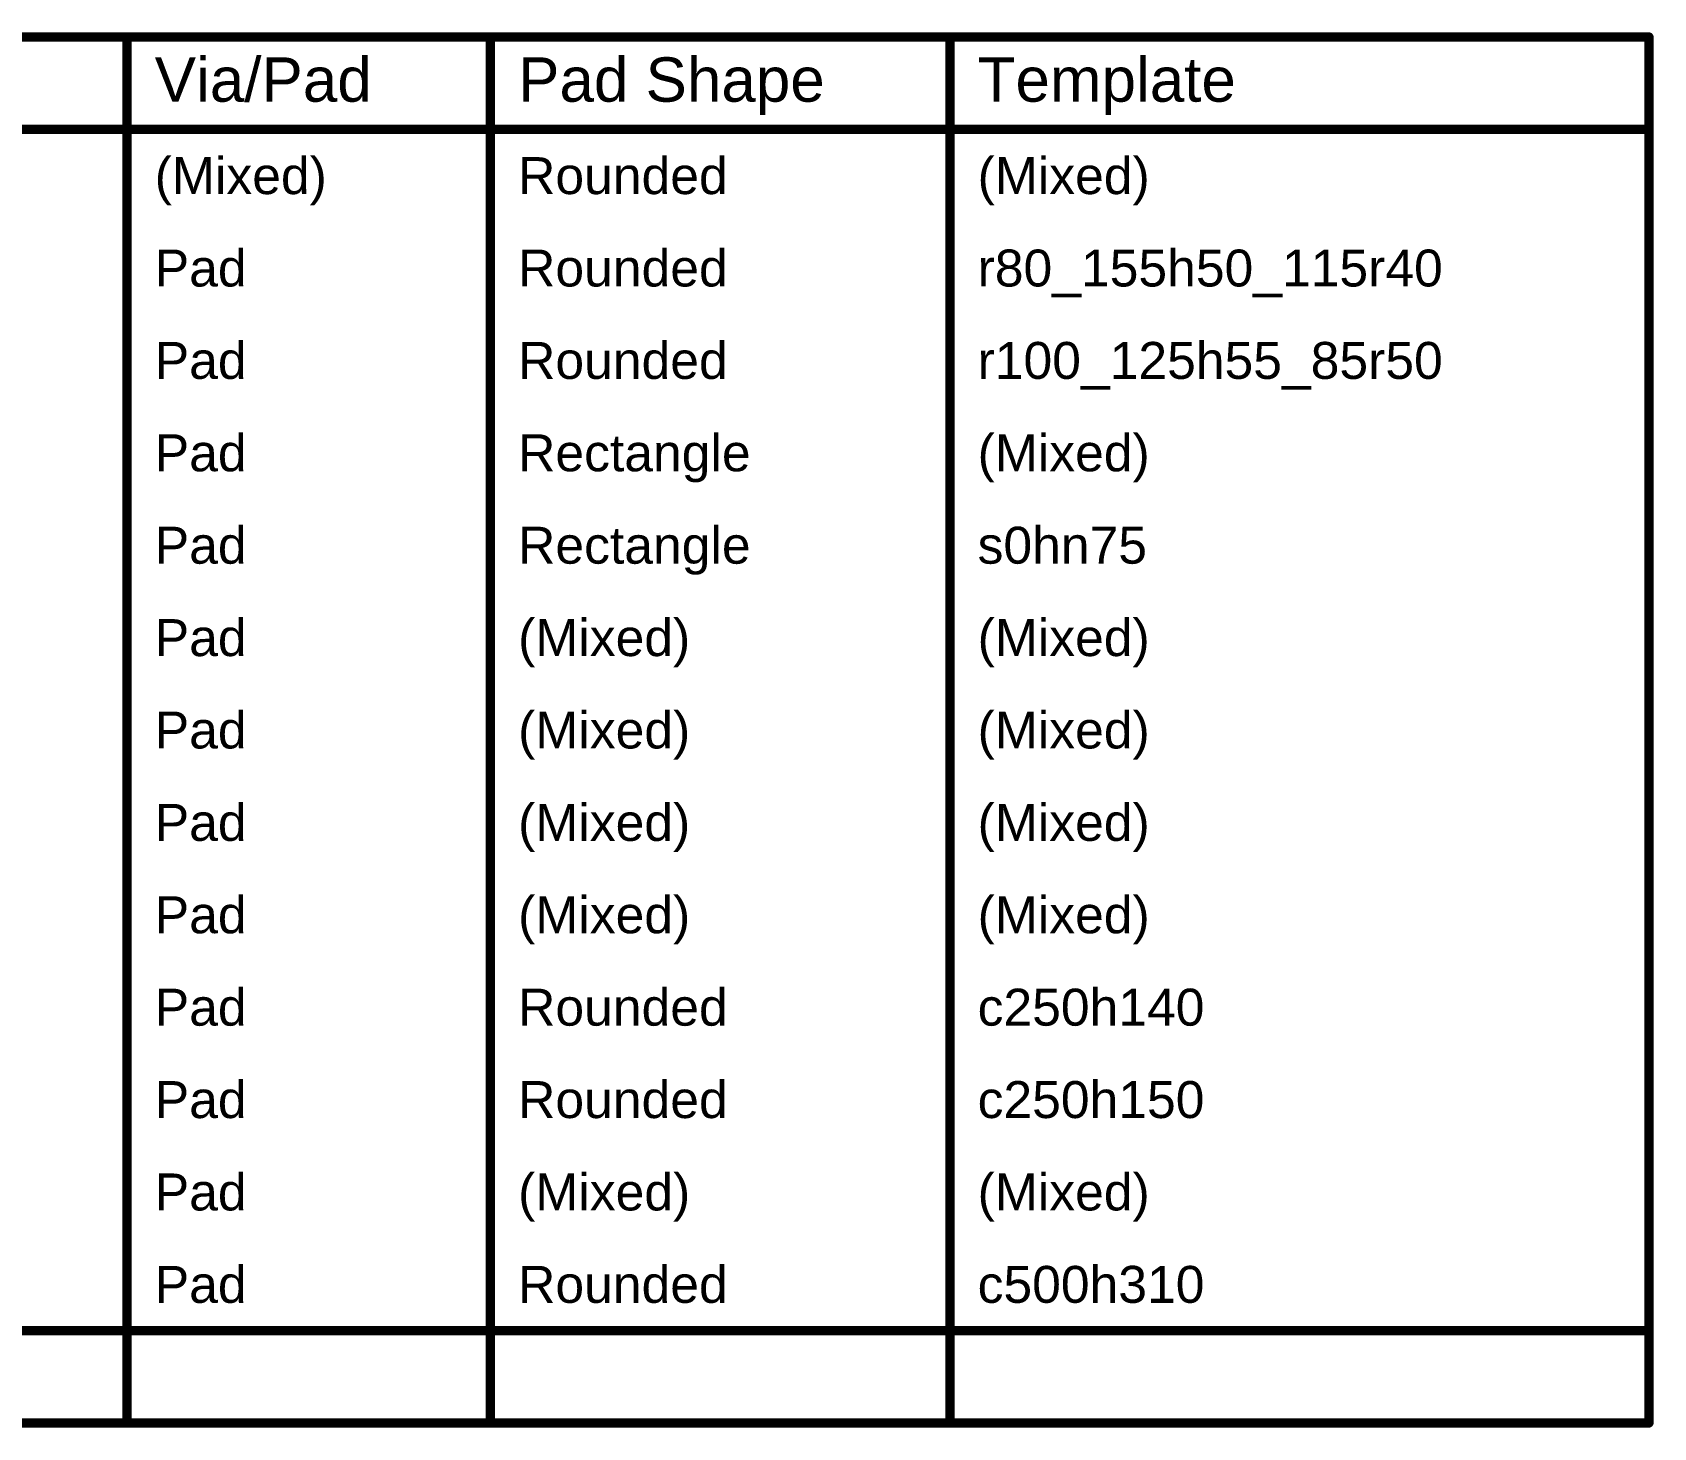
# Model space of a CAD drawing. Header units: inches. Extents: x -3 to 5437, y -3 to 5435.
# Drawn here: x 355.7 to 422.5, y 55.6 to 113.1 of the extents above; entities that cross this region are included whole.
import ezdxf

# ---------------------------------------------------------------- set-up
doc = ezdxf.new("R2010")
doc.units = ezdxf.units.IN
doc.layers.add('Drill Drawing', color=1, linetype='Continuous')
doc.styles.add('Arial', font='', dxfattribs={"height": 0.2})
doc.styles.get('Arial').set_extended_font_data('Arial')

msp = doc.modelspace()

# ---------------------------------------------------------------- linework, layer by layer
at = {"layer": 'Drill Drawing'}
for points in [[(231.824, 112.903, 0.381, 0.381, 0), (422.323, 112.903, 0.381, 0.381, 0)], [(359.576, 55.753, 0.381, 0.381, 0), (359.576, 112.903, 0.381, 0.381, 0)], [(374.558, 55.753, 0.381, 0.381, 0), (374.558, 112.903, 0.381, 0.381, 0)], [(393.502, 55.753, 0.381, 0.381, 0), (393.502, 112.903, 0.381, 0.381, 0)], [(422.323, 55.753, 0.381, 0.381, 0), (422.323, 112.903, 0.381, 0.381, 0)], [(231.824, 109.093, 0.381, 0.381, 0), (422.323, 109.093, 0.381, 0.381, 0)], [(231.824, 59.563, 0.381, 0.381, 0), (422.323, 59.563, 0.381, 0.381, 0)], [(231.824, 55.753, 0.381, 0.381, 0), (422.323, 55.753, 0.381, 0.381, 0)]]:
    msp.add_lwpolyline(points, format="xyseb", dxfattribs=at)
for points in [[(359.481, 112.903, 0.191, 0.191, 1), (359.672, 112.903, 0.191, 0.191, 1)], [(374.463, 112.903, 0.191, 0.191, 1), (374.654, 112.903, 0.191, 0.191, 1)], [(393.406, 112.903, 0.191, 0.191, 1), (393.597, 112.903, 0.191, 0.191, 1)], [(422.227, 112.903, 0.191, 0.191, 1), (422.418, 112.903, 0.191, 0.191, 1)], [(422.227, 112.903, 0.191, 0.191, 1), (422.418, 112.903, 0.191, 0.191, 1)], [(422.227, 109.093, 0.191, 0.191, 1), (422.418, 109.093, 0.191, 0.191, 1)], [(422.227, 59.563, 0.191, 0.191, 1), (422.418, 59.563, 0.191, 0.191, 1)], [(359.481, 55.753, 0.191, 0.191, 1), (359.672, 55.753, 0.191, 0.191, 1)], [(374.463, 55.753, 0.191, 0.191, 1), (374.654, 55.753, 0.191, 0.191, 1)], [(393.406, 55.753, 0.191, 0.191, 1), (393.597, 55.753, 0.191, 0.191, 1)], [(422.227, 55.753, 0.191, 0.191, 1), (422.418, 55.753, 0.191, 0.191, 1)], [(422.227, 55.753, 0.191, 0.191, 1), (422.418, 55.753, 0.191, 0.191, 1)]]:
    msp.add_lwpolyline(points, format="xyseb", close=True, dxfattribs=at)

# ---------------------------------------------------------------- texts
at = {"layer": 'Drill Drawing', "style": 'Arial'}
for s, height, p in [('Via/Pad', 1.8288, (360.719, 110.236)), ('Pad Shape', 1.8288, (375.701, 110.236)), ('Template', 1.8288, (394.645, 110.236)), ('(Mixed)', 1.524, (360.719, 106.426)), ('Rounded', 1.524, (375.701, 106.426)), ('(Mixed)', 1.524, (394.645, 106.426)), ('Pad', 1.524, (360.719, 102.616)), ('Rounded', 1.524, (375.701, 102.616)), ('r80_155h50_115r40', 1.524, (394.645, 102.616)), ('Pad', 1.524, (360.719, 98.806)), ('Rounded', 1.524, (375.701, 98.806)), ('r100_125h55_85r50', 1.524, (394.645, 98.806)), ('Pad', 1.524, (360.719, 94.996)), ('Rectangle', 1.524, (375.701, 94.996)), ('(Mixed)', 1.524, (394.645, 94.996)), ('Pad', 1.524, (360.719, 91.186)), ('Rectangle', 1.524, (375.701, 91.186)), ('s0hn75', 1.524, (394.645, 91.186)), ('Pad', 1.524, (360.719, 87.376)), ('(Mixed)', 1.524, (375.701, 87.376)), ('(Mixed)', 1.524, (394.645, 87.376)), ('Pad', 1.524, (360.719, 83.566)), ('(Mixed)', 1.524, (375.701, 83.566)), ('(Mixed)', 1.524, (394.645, 83.566)), ('Pad', 1.524, (360.719, 79.756)), ('(Mixed)', 1.524, (375.701, 79.756)), ('(Mixed)', 1.524, (394.645, 79.756)), ('Pad', 1.524, (360.719, 75.946)), ('(Mixed)', 1.524, (375.701, 75.946)), ('(Mixed)', 1.524, (394.645, 75.946)), ('Pad', 1.524, (360.719, 72.136)), ('Rounded', 1.524, (375.701, 72.136)), ('c250h140', 1.524, (394.645, 72.136)), ('Pad', 1.524, (360.719, 68.326)), ('Rounded', 1.524, (375.701, 68.326)), ('c250h150', 1.524, (394.645, 68.326)), ('Pad', 1.524, (360.719, 64.516)), ('(Mixed)', 1.524, (375.701, 64.516)), ('(Mixed)', 1.524, (394.645, 64.516)), ('Pad', 1.524, (360.719, 60.706)), ('Rounded', 1.524, (375.701, 60.706)), ('c500h310', 1.524, (394.645, 60.706))]:
    msp.add_text(s, height=height, dxfattribs=at).set_placement(p)

doc.saveas('drawing.dxf')
